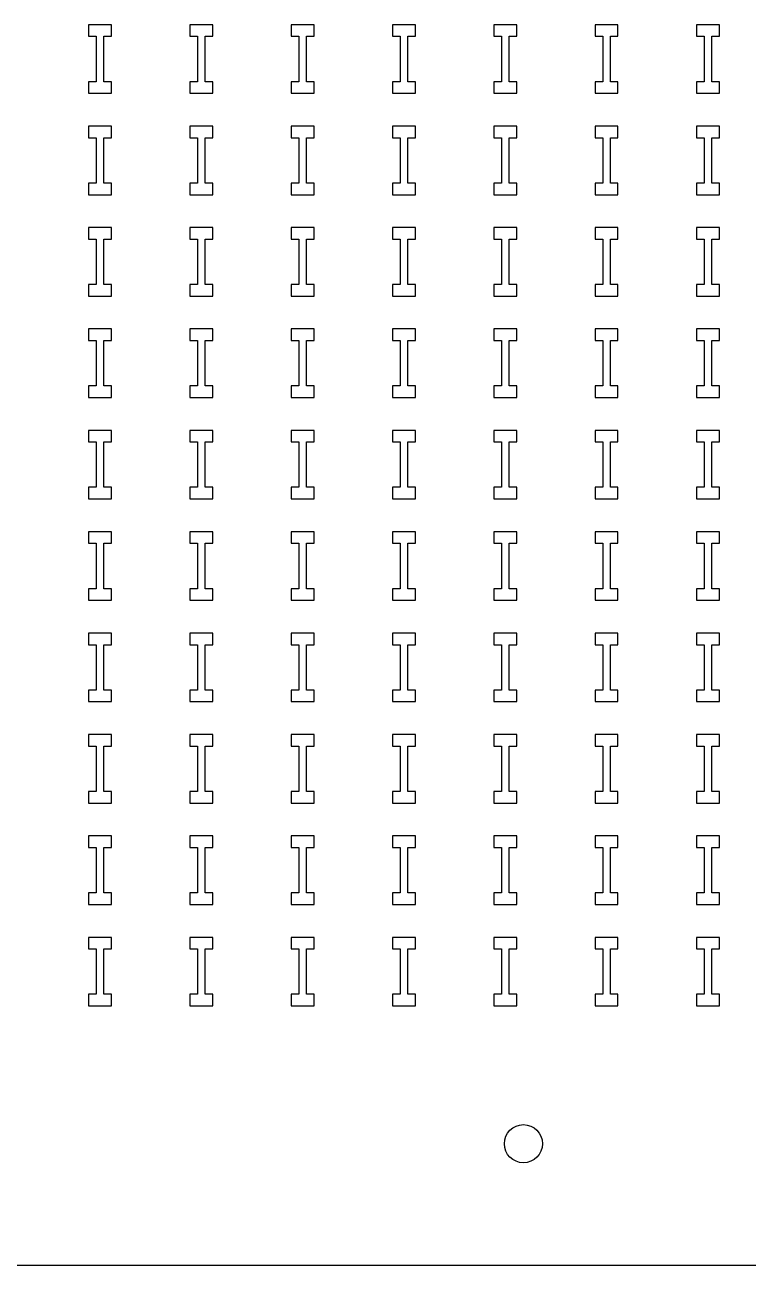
# Model space of a CAD drawing. Header units: inches. Extents: x 0 to 94.5, y 0 to 82.7.
# Drawn here: x 6.14 to 12.1, y 0 to 10.21 of the extents above; entities that cross this region are included whole.
import ezdxf

# ---------------------------------------------------------------- set-up
doc = ezdxf.new("R2010")
doc.units = ezdxf.units.IN
doc.layers.add('red', color=1, linetype='CONTINUOUS')

msp = doc.modelspace()

# ---------------------------------------------------------------- linework, layer by layer
for p, q in [((6.855, 10.212), (6.666, 10.212)), ((6.666, 10.212), (6.666, 10.117)), ((6.855, 10.117), (6.855, 10.212)), ((7.69, 10.212), (7.501, 10.212)), ((7.501, 10.212), (7.501, 10.117)), ((7.69, 10.117), (7.69, 10.212)), ((8.524, 10.212), (8.335, 10.212)), ((8.335, 10.212), (8.335, 10.117)), ((8.524, 10.117), (8.524, 10.212)), ((9.359, 10.212), (9.17, 10.212)), ((9.17, 10.212), (9.17, 10.117)), ((9.359, 10.117), (9.359, 10.212)), ((10.194, 10.212), (10.005, 10.212)), ((10.005, 10.212), (10.005, 10.117)), ((10.194, 10.117), (10.194, 10.212)), ((11.028, 10.212), (10.839, 10.212)), ((10.839, 10.212), (10.839, 10.117)), ((11.028, 10.117), (11.028, 10.212)), ((11.863, 10.212), (11.674, 10.212)), ((11.674, 10.212), (11.674, 10.117)), ((11.863, 10.117), (11.863, 10.212)), ((6.666, 10.117), (6.728, 10.117)), ((6.728, 10.117), (6.728, 9.743)), ((6.792, 10.117), (6.855, 10.117)), ((6.792, 9.743), (6.792, 10.117)), ((7.501, 10.117), (7.563, 10.117)), ((7.563, 10.117), (7.563, 9.743)), ((7.627, 10.117), (7.69, 10.117)), ((7.627, 9.743), (7.627, 10.117)), ((8.335, 10.117), (8.398, 10.117)), ((8.398, 10.117), (8.398, 9.743)), ((8.462, 10.117), (8.524, 10.117)), ((8.462, 9.743), (8.462, 10.117)), ((9.17, 10.117), (9.233, 10.117)), ((9.233, 10.117), (9.233, 9.743)), ((9.297, 10.117), (9.359, 10.117)), ((9.297, 9.743), (9.297, 10.117)), ((10.005, 10.117), (10.067, 10.117)), ((10.067, 10.117), (10.067, 9.743)), ((10.131, 10.117), (10.194, 10.117)), ((10.131, 9.743), (10.131, 10.117)), ((10.839, 10.117), (10.902, 10.117)), ((10.902, 10.117), (10.902, 9.743)), ((10.966, 10.117), (11.028, 10.117)), ((10.966, 9.743), (10.966, 10.117)), ((11.674, 10.117), (11.737, 10.117)), ((11.737, 10.117), (11.737, 9.743)), ((11.801, 10.117), (11.863, 10.117)), ((11.801, 9.743), (11.801, 10.117)), ((6.728, 9.743), (6.666, 9.743)), ((6.666, 9.743), (6.666, 9.648)), ((6.855, 9.743), (6.792, 9.743)), ((6.855, 9.648), (6.855, 9.743)), ((7.563, 9.743), (7.501, 9.743)), ((7.501, 9.743), (7.501, 9.648)), ((7.69, 9.743), (7.627, 9.743)), ((7.69, 9.648), (7.69, 9.743)), ((8.398, 9.743), (8.335, 9.743)), ((8.335, 9.743), (8.335, 9.648)), ((8.524, 9.743), (8.462, 9.743)), ((8.524, 9.648), (8.524, 9.743)), ((9.233, 9.743), (9.17, 9.743)), ((9.17, 9.743), (9.17, 9.648)), ((9.359, 9.743), (9.297, 9.743)), ((9.359, 9.648), (9.359, 9.743)), ((10.067, 9.743), (10.005, 9.743)), ((10.005, 9.743), (10.005, 9.648)), ((10.194, 9.743), (10.131, 9.743)), ((10.194, 9.648), (10.194, 9.743)), ((10.902, 9.743), (10.839, 9.743)), ((10.839, 9.743), (10.839, 9.648)), ((11.028, 9.743), (10.966, 9.743)), ((11.028, 9.648), (11.028, 9.743)), ((11.737, 9.743), (11.674, 9.743)), ((11.674, 9.743), (11.674, 9.648)), ((11.863, 9.743), (11.801, 9.743)), ((11.863, 9.648), (11.863, 9.743)), ((6.666, 9.648), (6.855, 9.648)), ((7.501, 9.648), (7.69, 9.648)), ((8.335, 9.648), (8.524, 9.648)), ((9.17, 9.648), (9.359, 9.648)), ((10.005, 9.648), (10.194, 9.648)), ((10.839, 9.648), (11.028, 9.648)), ((11.674, 9.648), (11.863, 9.648)), ((6.855, 9.377), (6.666, 9.377)), ((6.666, 9.377), (6.666, 9.282)), ((6.855, 9.282), (6.855, 9.377)), ((7.69, 9.377), (7.501, 9.377)), ((7.501, 9.377), (7.501, 9.282)), ((7.69, 9.282), (7.69, 9.377)), ((8.524, 9.377), (8.335, 9.377)), ((8.335, 9.377), (8.335, 9.282)), ((8.524, 9.282), (8.524, 9.377)), ((9.359, 9.377), (9.17, 9.377)), ((9.17, 9.377), (9.17, 9.282)), ((9.359, 9.282), (9.359, 9.377)), ((10.194, 9.377), (10.005, 9.377)), ((10.005, 9.377), (10.005, 9.282)), ((10.194, 9.282), (10.194, 9.377)), ((11.028, 9.377), (10.839, 9.377)), ((10.839, 9.377), (10.839, 9.282)), ((11.028, 9.282), (11.028, 9.377)), ((11.863, 9.377), (11.674, 9.377)), ((11.674, 9.377), (11.674, 9.282)), ((11.863, 9.282), (11.863, 9.377)), ((6.666, 9.282), (6.728, 9.282)), ((6.728, 9.282), (6.728, 8.908)), ((6.792, 9.282), (6.855, 9.282)), ((6.792, 8.908), (6.792, 9.282)), ((7.501, 9.282), (7.563, 9.282)), ((7.563, 9.282), (7.563, 8.908)), ((7.627, 9.282), (7.69, 9.282)), ((7.627, 8.908), (7.627, 9.282)), ((8.335, 9.282), (8.398, 9.282)), ((8.398, 9.282), (8.398, 8.908)), ((8.462, 9.282), (8.524, 9.282)), ((8.462, 8.908), (8.462, 9.282)), ((9.17, 9.282), (9.233, 9.282)), ((9.233, 9.282), (9.233, 8.908)), ((9.297, 9.282), (9.359, 9.282)), ((9.297, 8.908), (9.297, 9.282)), ((10.005, 9.282), (10.067, 9.282)), ((10.067, 9.282), (10.067, 8.908)), ((10.131, 9.282), (10.194, 9.282)), ((10.131, 8.908), (10.131, 9.282)), ((10.839, 9.282), (10.902, 9.282)), ((10.902, 9.282), (10.902, 8.908)), ((10.966, 9.282), (11.028, 9.282)), ((10.966, 8.908), (10.966, 9.282)), ((11.674, 9.282), (11.737, 9.282)), ((11.737, 9.282), (11.737, 8.908)), ((11.801, 9.282), (11.863, 9.282)), ((11.801, 8.908), (11.801, 9.282)), ((6.728, 8.908), (6.666, 8.908)), ((6.666, 8.908), (6.666, 8.813)), ((6.855, 8.908), (6.792, 8.908)), ((6.855, 8.813), (6.855, 8.908)), ((7.563, 8.908), (7.501, 8.908)), ((7.501, 8.908), (7.501, 8.813)), ((7.69, 8.908), (7.627, 8.908)), ((7.69, 8.813), (7.69, 8.908)), ((8.398, 8.908), (8.335, 8.908)), ((8.335, 8.908), (8.335, 8.813)), ((8.524, 8.908), (8.462, 8.908)), ((8.524, 8.813), (8.524, 8.908)), ((9.233, 8.908), (9.17, 8.908)), ((9.17, 8.908), (9.17, 8.813)), ((9.359, 8.908), (9.297, 8.908)), ((9.359, 8.813), (9.359, 8.908)), ((10.067, 8.908), (10.005, 8.908)), ((10.005, 8.908), (10.005, 8.813)), ((10.194, 8.908), (10.131, 8.908)), ((10.194, 8.813), (10.194, 8.908)), ((10.902, 8.908), (10.839, 8.908)), ((10.839, 8.908), (10.839, 8.813)), ((11.028, 8.908), (10.966, 8.908)), ((11.028, 8.813), (11.028, 8.908)), ((11.737, 8.908), (11.674, 8.908)), ((11.674, 8.908), (11.674, 8.813)), ((11.863, 8.908), (11.801, 8.908)), ((11.863, 8.813), (11.863, 8.908)), ((6.666, 8.813), (6.855, 8.813)), ((7.501, 8.813), (7.69, 8.813)), ((8.335, 8.813), (8.524, 8.813)), ((9.17, 8.813), (9.359, 8.813)), ((10.005, 8.813), (10.194, 8.813)), ((10.839, 8.813), (11.028, 8.813)), ((11.674, 8.813), (11.863, 8.813)), ((6.855, 8.542), (6.666, 8.542)), ((6.666, 8.542), (6.666, 8.447)), ((6.855, 8.447), (6.855, 8.542)), ((7.69, 8.542), (7.501, 8.542)), ((7.501, 8.542), (7.501, 8.447)), ((7.69, 8.447), (7.69, 8.542)), ((8.524, 8.542), (8.335, 8.542)), ((8.335, 8.542), (8.335, 8.447)), ((8.524, 8.447), (8.524, 8.542)), ((9.359, 8.542), (9.17, 8.542)), ((9.17, 8.542), (9.17, 8.447)), ((9.359, 8.447), (9.359, 8.542)), ((10.194, 8.542), (10.005, 8.542)), ((10.005, 8.542), (10.005, 8.447)), ((10.194, 8.447), (10.194, 8.542)), ((11.028, 8.542), (10.839, 8.542)), ((10.839, 8.542), (10.839, 8.447)), ((11.028, 8.447), (11.028, 8.542)), ((11.863, 8.542), (11.674, 8.542)), ((11.674, 8.542), (11.674, 8.447)), ((11.863, 8.447), (11.863, 8.542)), ((6.666, 8.447), (6.728, 8.447)), ((6.728, 8.447), (6.728, 8.074)), ((6.792, 8.447), (6.855, 8.447)), ((6.792, 8.074), (6.792, 8.447)), ((7.501, 8.447), (7.563, 8.447)), ((7.563, 8.447), (7.563, 8.074)), ((7.627, 8.447), (7.69, 8.447)), ((7.627, 8.074), (7.627, 8.447)), ((8.335, 8.447), (8.398, 8.447)), ((8.398, 8.447), (8.398, 8.074)), ((8.462, 8.447), (8.524, 8.447)), ((8.462, 8.074), (8.462, 8.447)), ((9.17, 8.447), (9.233, 8.447)), ((9.233, 8.447), (9.233, 8.074)), ((9.297, 8.447), (9.359, 8.447)), ((9.297, 8.074), (9.297, 8.447)), ((10.005, 8.447), (10.067, 8.447)), ((10.067, 8.447), (10.067, 8.074)), ((10.131, 8.447), (10.194, 8.447)), ((10.131, 8.074), (10.131, 8.447)), ((10.839, 8.447), (10.902, 8.447)), ((10.902, 8.447), (10.902, 8.074)), ((10.966, 8.447), (11.028, 8.447)), ((10.966, 8.074), (10.966, 8.447)), ((11.674, 8.447), (11.737, 8.447)), ((11.737, 8.447), (11.737, 8.074)), ((11.801, 8.447), (11.863, 8.447)), ((11.801, 8.074), (11.801, 8.447)), ((6.728, 8.074), (6.666, 8.074)), ((6.666, 8.074), (6.666, 7.978)), ((6.855, 8.074), (6.792, 8.074)), ((6.855, 7.978), (6.855, 8.074)), ((7.563, 8.074), (7.501, 8.074)), ((7.501, 8.074), (7.501, 7.978)), ((7.69, 8.074), (7.627, 8.074)), ((7.69, 7.978), (7.69, 8.074)), ((8.398, 8.074), (8.335, 8.074)), ((8.335, 8.074), (8.335, 7.978)), ((8.524, 8.074), (8.462, 8.074)), ((8.524, 7.978), (8.524, 8.074)), ((9.233, 8.074), (9.17, 8.074)), ((9.17, 8.074), (9.17, 7.978)), ((9.359, 8.074), (9.297, 8.074)), ((9.359, 7.978), (9.359, 8.074)), ((10.067, 8.074), (10.005, 8.074)), ((10.005, 8.074), (10.005, 7.978)), ((10.194, 8.074), (10.131, 8.074)), ((10.194, 7.978), (10.194, 8.074)), ((10.902, 8.074), (10.839, 8.074)), ((10.839, 8.074), (10.839, 7.978)), ((11.028, 8.074), (10.966, 8.074)), ((11.028, 7.978), (11.028, 8.074)), ((11.737, 8.074), (11.674, 8.074)), ((11.674, 8.074), (11.674, 7.978)), ((11.863, 8.074), (11.801, 8.074)), ((11.863, 7.978), (11.863, 8.074)), ((6.666, 7.978), (6.855, 7.978)), ((7.501, 7.978), (7.69, 7.978)), ((8.335, 7.978), (8.524, 7.978)), ((9.17, 7.978), (9.359, 7.978)), ((10.005, 7.978), (10.194, 7.978)), ((10.839, 7.978), (11.028, 7.978)), ((11.674, 7.978), (11.863, 7.978)), ((6.855, 7.708), (6.666, 7.708)), ((6.666, 7.708), (6.666, 7.612)), ((6.855, 7.612), (6.855, 7.708)), ((7.69, 7.708), (7.501, 7.708)), ((7.501, 7.708), (7.501, 7.612)), ((7.69, 7.612), (7.69, 7.708)), ((8.524, 7.708), (8.335, 7.708)), ((8.335, 7.708), (8.335, 7.612)), ((8.524, 7.612), (8.524, 7.708)), ((9.359, 7.708), (9.17, 7.708)), ((9.17, 7.708), (9.17, 7.612)), ((9.359, 7.612), (9.359, 7.708)), ((10.194, 7.708), (10.005, 7.708)), ((10.005, 7.708), (10.005, 7.612)), ((10.194, 7.612), (10.194, 7.708)), ((11.028, 7.708), (10.839, 7.708)), ((10.839, 7.708), (10.839, 7.612)), ((11.028, 7.612), (11.028, 7.708)), ((11.863, 7.708), (11.674, 7.708)), ((11.674, 7.708), (11.674, 7.612)), ((11.863, 7.612), (11.863, 7.708)), ((6.666, 7.612), (6.728, 7.612)), ((6.728, 7.612), (6.728, 7.239)), ((6.792, 7.612), (6.855, 7.612)), ((6.792, 7.239), (6.792, 7.612)), ((7.501, 7.612), (7.563, 7.612)), ((7.563, 7.612), (7.563, 7.239)), ((7.627, 7.612), (7.69, 7.612)), ((7.627, 7.239), (7.627, 7.612)), ((8.335, 7.612), (8.398, 7.612)), ((8.398, 7.612), (8.398, 7.239)), ((8.462, 7.612), (8.524, 7.612)), ((8.462, 7.239), (8.462, 7.612)), ((9.17, 7.612), (9.233, 7.612)), ((9.233, 7.612), (9.233, 7.239)), ((9.297, 7.612), (9.359, 7.612)), ((9.297, 7.239), (9.297, 7.612)), ((10.005, 7.612), (10.067, 7.612)), ((10.067, 7.612), (10.067, 7.239)), ((10.131, 7.612), (10.194, 7.612)), ((10.131, 7.239), (10.131, 7.612)), ((10.839, 7.612), (10.902, 7.612)), ((10.902, 7.612), (10.902, 7.239)), ((10.966, 7.612), (11.028, 7.612)), ((10.966, 7.239), (10.966, 7.612)), ((11.674, 7.612), (11.737, 7.612)), ((11.737, 7.612), (11.737, 7.239)), ((11.801, 7.612), (11.863, 7.612)), ((11.801, 7.239), (11.801, 7.612)), ((6.728, 7.239), (6.666, 7.239)), ((6.666, 7.239), (6.666, 7.144)), ((6.855, 7.239), (6.792, 7.239)), ((6.855, 7.144), (6.855, 7.239)), ((7.563, 7.239), (7.501, 7.239)), ((7.501, 7.239), (7.501, 7.144)), ((7.69, 7.239), (7.627, 7.239)), ((7.69, 7.144), (7.69, 7.239)), ((8.398, 7.239), (8.335, 7.239)), ((8.335, 7.239), (8.335, 7.144)), ((8.524, 7.239), (8.462, 7.239)), ((8.524, 7.144), (8.524, 7.239)), ((9.233, 7.239), (9.17, 7.239)), ((9.17, 7.239), (9.17, 7.144)), ((9.359, 7.239), (9.297, 7.239)), ((9.359, 7.144), (9.359, 7.239)), ((10.067, 7.239), (10.005, 7.239)), ((10.005, 7.239), (10.005, 7.144)), ((10.194, 7.239), (10.131, 7.239)), ((10.194, 7.144), (10.194, 7.239)), ((10.902, 7.239), (10.839, 7.239)), ((10.839, 7.239), (10.839, 7.144)), ((11.028, 7.239), (10.966, 7.239)), ((11.028, 7.144), (11.028, 7.239)), ((11.737, 7.239), (11.674, 7.239)), ((11.674, 7.239), (11.674, 7.144)), ((11.863, 7.239), (11.801, 7.239)), ((11.863, 7.144), (11.863, 7.239)), ((6.666, 7.144), (6.855, 7.144)), ((7.501, 7.144), (7.69, 7.144)), ((8.335, 7.144), (8.524, 7.144)), ((9.17, 7.144), (9.359, 7.144)), ((10.005, 7.144), (10.194, 7.144)), ((10.839, 7.144), (11.028, 7.144)), ((11.674, 7.144), (11.863, 7.144)), ((6.855, 6.873), (6.666, 6.873)), ((6.666, 6.873), (6.666, 6.778)), ((6.855, 6.778), (6.855, 6.873)), ((7.69, 6.873), (7.501, 6.873)), ((7.501, 6.873), (7.501, 6.778)), ((7.69, 6.778), (7.69, 6.873)), ((8.524, 6.873), (8.335, 6.873)), ((8.335, 6.873), (8.335, 6.778)), ((8.524, 6.778), (8.524, 6.873)), ((9.359, 6.873), (9.17, 6.873)), ((9.17, 6.873), (9.17, 6.778)), ((9.359, 6.778), (9.359, 6.873)), ((10.194, 6.873), (10.005, 6.873)), ((10.005, 6.873), (10.005, 6.778)), ((10.194, 6.778), (10.194, 6.873)), ((11.028, 6.873), (10.839, 6.873)), ((10.839, 6.873), (10.839, 6.778)), ((11.028, 6.778), (11.028, 6.873)), ((11.863, 6.873), (11.674, 6.873)), ((11.674, 6.873), (11.674, 6.778)), ((11.863, 6.778), (11.863, 6.873)), ((6.666, 6.778), (6.728, 6.778)), ((6.728, 6.778), (6.728, 6.404)), ((6.792, 6.778), (6.855, 6.778)), ((6.792, 6.404), (6.792, 6.778)), ((7.501, 6.778), (7.563, 6.778)), ((7.563, 6.778), (7.563, 6.404)), ((7.627, 6.778), (7.69, 6.778)), ((7.627, 6.404), (7.627, 6.778)), ((8.335, 6.778), (8.398, 6.778)), ((8.398, 6.778), (8.398, 6.404)), ((8.462, 6.778), (8.524, 6.778)), ((8.462, 6.404), (8.462, 6.778)), ((9.17, 6.778), (9.233, 6.778)), ((9.233, 6.778), (9.233, 6.404)), ((9.297, 6.778), (9.359, 6.778)), ((9.297, 6.404), (9.297, 6.778)), ((10.005, 6.778), (10.067, 6.778)), ((10.067, 6.778), (10.067, 6.404)), ((10.131, 6.778), (10.194, 6.778)), ((10.131, 6.404), (10.131, 6.778)), ((10.839, 6.778), (10.902, 6.778)), ((10.902, 6.778), (10.902, 6.404)), ((10.966, 6.778), (11.028, 6.778)), ((10.966, 6.404), (10.966, 6.778)), ((11.674, 6.778), (11.737, 6.778)), ((11.737, 6.778), (11.737, 6.404)), ((11.801, 6.778), (11.863, 6.778)), ((11.801, 6.404), (11.801, 6.778)), ((6.728, 6.404), (6.666, 6.404)), ((6.666, 6.404), (6.666, 6.309)), ((6.855, 6.404), (6.792, 6.404)), ((6.855, 6.309), (6.855, 6.404)), ((7.563, 6.404), (7.501, 6.404)), ((7.501, 6.404), (7.501, 6.309)), ((7.69, 6.404), (7.627, 6.404)), ((7.69, 6.309), (7.69, 6.404)), ((8.398, 6.404), (8.335, 6.404)), ((8.335, 6.404), (8.335, 6.309)), ((8.524, 6.404), (8.462, 6.404)), ((8.524, 6.309), (8.524, 6.404)), ((9.233, 6.404), (9.17, 6.404)), ((9.17, 6.404), (9.17, 6.309)), ((9.359, 6.404), (9.297, 6.404)), ((9.359, 6.309), (9.359, 6.404)), ((10.067, 6.404), (10.005, 6.404)), ((10.005, 6.404), (10.005, 6.309)), ((10.194, 6.404), (10.131, 6.404)), ((10.194, 6.309), (10.194, 6.404)), ((10.902, 6.404), (10.839, 6.404)), ((10.839, 6.404), (10.839, 6.309)), ((11.028, 6.404), (10.966, 6.404)), ((11.028, 6.309), (11.028, 6.404)), ((11.737, 6.404), (11.674, 6.404)), ((11.674, 6.404), (11.674, 6.309)), ((11.863, 6.404), (11.801, 6.404)), ((11.863, 6.309), (11.863, 6.404)), ((6.666, 6.309), (6.855, 6.309)), ((7.501, 6.309), (7.69, 6.309)), ((8.335, 6.309), (8.524, 6.309)), ((9.17, 6.309), (9.359, 6.309)), ((10.005, 6.309), (10.194, 6.309)), ((10.839, 6.309), (11.028, 6.309)), ((11.674, 6.309), (11.863, 6.309)), ((6.855, 6.038), (6.666, 6.038)), ((6.666, 6.038), (6.666, 5.943)), ((6.855, 5.943), (6.855, 6.038)), ((7.69, 6.038), (7.501, 6.038)), ((7.501, 6.038), (7.501, 5.943)), ((7.69, 5.943), (7.69, 6.038)), ((8.524, 6.038), (8.335, 6.038)), ((8.335, 6.038), (8.335, 5.943)), ((8.524, 5.943), (8.524, 6.038)), ((9.359, 6.038), (9.17, 6.038)), ((9.17, 6.038), (9.17, 5.943)), ((9.359, 5.943), (9.359, 6.038)), ((10.194, 6.038), (10.005, 6.038)), ((10.005, 6.038), (10.005, 5.943)), ((10.194, 5.943), (10.194, 6.038)), ((11.028, 6.038), (10.839, 6.038)), ((10.839, 6.038), (10.839, 5.943)), ((11.028, 5.943), (11.028, 6.038)), ((11.863, 6.038), (11.674, 6.038)), ((11.674, 6.038), (11.674, 5.943)), ((11.863, 5.943), (11.863, 6.038)), ((6.666, 5.943), (6.728, 5.943)), ((6.728, 5.943), (6.728, 5.569)), ((6.792, 5.943), (6.855, 5.943)), ((6.792, 5.569), (6.792, 5.943)), ((7.501, 5.943), (7.563, 5.943)), ((7.563, 5.943), (7.563, 5.569)), ((7.627, 5.943), (7.69, 5.943)), ((7.627, 5.569), (7.627, 5.943)), ((8.335, 5.943), (8.398, 5.943)), ((8.398, 5.943), (8.398, 5.569)), ((8.462, 5.943), (8.524, 5.943)), ((8.462, 5.569), (8.462, 5.943)), ((9.17, 5.943), (9.233, 5.943)), ((9.233, 5.943), (9.233, 5.569)), ((9.297, 5.943), (9.359, 5.943)), ((9.297, 5.569), (9.297, 5.943)), ((10.005, 5.943), (10.067, 5.943)), ((10.067, 5.943), (10.067, 5.569)), ((10.131, 5.943), (10.194, 5.943)), ((10.131, 5.569), (10.131, 5.943)), ((10.839, 5.943), (10.902, 5.943)), ((10.902, 5.943), (10.902, 5.569)), ((10.966, 5.943), (11.028, 5.943)), ((10.966, 5.569), (10.966, 5.943)), ((11.674, 5.943), (11.737, 5.943)), ((11.737, 5.943), (11.737, 5.569)), ((11.801, 5.943), (11.863, 5.943)), ((11.801, 5.569), (11.801, 5.943)), ((6.728, 5.569), (6.666, 5.569)), ((6.666, 5.569), (6.666, 5.474)), ((6.855, 5.569), (6.792, 5.569)), ((6.855, 5.474), (6.855, 5.569)), ((7.563, 5.569), (7.501, 5.569)), ((7.501, 5.569), (7.501, 5.474)), ((7.69, 5.569), (7.627, 5.569)), ((7.69, 5.474), (7.69, 5.569)), ((8.398, 5.569), (8.335, 5.569)), ((8.335, 5.569), (8.335, 5.474)), ((8.524, 5.569), (8.462, 5.569)), ((8.524, 5.474), (8.524, 5.569)), ((9.233, 5.569), (9.17, 5.569)), ((9.17, 5.569), (9.17, 5.474)), ((9.359, 5.569), (9.297, 5.569)), ((9.359, 5.474), (9.359, 5.569)), ((10.067, 5.569), (10.005, 5.569)), ((10.005, 5.569), (10.005, 5.474)), ((10.194, 5.569), (10.131, 5.569)), ((10.194, 5.474), (10.194, 5.569)), ((10.902, 5.569), (10.839, 5.569)), ((10.839, 5.569), (10.839, 5.474)), ((11.028, 5.569), (10.966, 5.569)), ((11.028, 5.474), (11.028, 5.569)), ((11.737, 5.569), (11.674, 5.569)), ((11.674, 5.569), (11.674, 5.474)), ((11.863, 5.569), (11.801, 5.569)), ((11.863, 5.474), (11.863, 5.569)), ((6.666, 5.474), (6.855, 5.474)), ((7.501, 5.474), (7.69, 5.474)), ((8.335, 5.474), (8.524, 5.474)), ((9.17, 5.474), (9.359, 5.474)), ((10.005, 5.474), (10.194, 5.474)), ((10.839, 5.474), (11.028, 5.474)), ((11.674, 5.474), (11.863, 5.474)), ((6.855, 5.204), (6.666, 5.204)), ((6.666, 5.204), (6.666, 5.108)), ((6.666, 5.108), (6.728, 5.108)), ((6.728, 5.108), (6.728, 4.735)), ((6.792, 5.108), (6.855, 5.108)), ((6.792, 4.735), (6.792, 5.108)), ((6.855, 5.108), (6.855, 5.204)), ((7.69, 5.204), (7.501, 5.204)), ((7.501, 5.204), (7.501, 5.108)), ((7.501, 5.108), (7.563, 5.108)), ((7.563, 5.108), (7.563, 4.735)), ((7.627, 5.108), (7.69, 5.108)), ((7.627, 4.735), (7.627, 5.108)), ((7.69, 5.108), (7.69, 5.204)), ((8.524, 5.204), (8.335, 5.204)), ((8.335, 5.204), (8.335, 5.108)), ((8.335, 5.108), (8.398, 5.108)), ((8.398, 5.108), (8.398, 4.735)), ((8.462, 5.108), (8.524, 5.108)), ((8.462, 4.735), (8.462, 5.108)), ((8.524, 5.108), (8.524, 5.204)), ((9.359, 5.204), (9.17, 5.204)), ((9.17, 5.204), (9.17, 5.108)), ((9.17, 5.108), (9.233, 5.108)), ((9.233, 5.108), (9.233, 4.735)), ((9.297, 5.108), (9.359, 5.108)), ((9.297, 4.735), (9.297, 5.108)), ((9.359, 5.108), (9.359, 5.204)), ((10.194, 5.204), (10.005, 5.204)), ((10.005, 5.204), (10.005, 5.108)), ((10.005, 5.108), (10.067, 5.108)), ((10.067, 5.108), (10.067, 4.735)), ((10.131, 5.108), (10.194, 5.108)), ((10.131, 4.735), (10.131, 5.108)), ((10.194, 5.108), (10.194, 5.204)), ((11.028, 5.204), (10.839, 5.204)), ((10.839, 5.204), (10.839, 5.108)), ((10.839, 5.108), (10.902, 5.108)), ((10.902, 5.108), (10.902, 4.735)), ((10.966, 5.108), (11.028, 5.108)), ((10.966, 4.735), (10.966, 5.108)), ((11.028, 5.108), (11.028, 5.204)), ((11.863, 5.204), (11.674, 5.204)), ((11.674, 5.204), (11.674, 5.108)), ((11.674, 5.108), (11.737, 5.108)), ((11.737, 5.108), (11.737, 4.735)), ((11.801, 5.108), (11.863, 5.108)), ((11.801, 4.735), (11.801, 5.108)), ((11.863, 5.108), (11.863, 5.204)), ((6.728, 4.735), (6.666, 4.735)), ((6.666, 4.735), (6.666, 4.64)), ((6.855, 4.735), (6.792, 4.735)), ((6.855, 4.64), (6.855, 4.735)), ((7.563, 4.735), (7.501, 4.735)), ((7.501, 4.735), (7.501, 4.64)), ((7.69, 4.735), (7.627, 4.735)), ((7.69, 4.64), (7.69, 4.735)), ((8.398, 4.735), (8.335, 4.735)), ((8.335, 4.735), (8.335, 4.64)), ((8.524, 4.735), (8.462, 4.735)), ((8.524, 4.64), (8.524, 4.735)), ((9.233, 4.735), (9.17, 4.735)), ((9.17, 4.735), (9.17, 4.64)), ((9.359, 4.735), (9.297, 4.735)), ((9.359, 4.64), (9.359, 4.735)), ((10.067, 4.735), (10.005, 4.735)), ((10.005, 4.735), (10.005, 4.64)), ((10.194, 4.735), (10.131, 4.735)), ((10.194, 4.64), (10.194, 4.735)), ((10.902, 4.735), (10.839, 4.735)), ((10.839, 4.735), (10.839, 4.64)), ((11.028, 4.735), (10.966, 4.735)), ((11.028, 4.64), (11.028, 4.735)), ((11.737, 4.735), (11.674, 4.735)), ((11.674, 4.735), (11.674, 4.64)), ((11.863, 4.735), (11.801, 4.735)), ((11.863, 4.64), (11.863, 4.735)), ((6.666, 4.64), (6.855, 4.64)), ((7.501, 4.64), (7.69, 4.64)), ((8.335, 4.64), (8.524, 4.64)), ((9.17, 4.64), (9.359, 4.64)), ((10.005, 4.64), (10.194, 4.64)), ((10.839, 4.64), (11.028, 4.64)), ((11.674, 4.64), (11.863, 4.64)), ((6.855, 4.369), (6.666, 4.369)), ((6.666, 4.369), (6.666, 4.274)), ((6.855, 4.274), (6.855, 4.369)), ((7.69, 4.369), (7.501, 4.369)), ((7.501, 4.369), (7.501, 4.274)), ((7.69, 4.274), (7.69, 4.369)), ((8.524, 4.369), (8.335, 4.369)), ((8.335, 4.369), (8.335, 4.274)), ((8.524, 4.274), (8.524, 4.369)), ((9.359, 4.369), (9.17, 4.369)), ((9.17, 4.369), (9.17, 4.274)), ((9.359, 4.274), (9.359, 4.369)), ((10.194, 4.369), (10.005, 4.369)), ((10.005, 4.369), (10.005, 4.274)), ((10.194, 4.274), (10.194, 4.369)), ((11.028, 4.369), (10.839, 4.369)), ((10.839, 4.369), (10.839, 4.274)), ((11.028, 4.274), (11.028, 4.369)), ((11.863, 4.369), (11.674, 4.369)), ((11.674, 4.369), (11.674, 4.274)), ((11.863, 4.274), (11.863, 4.369)), ((6.666, 4.274), (6.728, 4.274)), ((6.728, 4.274), (6.728, 3.9)), ((6.792, 4.274), (6.855, 4.274)), ((6.792, 3.9), (6.792, 4.274)), ((7.501, 4.274), (7.563, 4.274)), ((7.563, 4.274), (7.563, 3.9)), ((7.627, 4.274), (7.69, 4.274)), ((7.627, 3.9), (7.627, 4.274)), ((8.335, 4.274), (8.398, 4.274)), ((8.398, 4.274), (8.398, 3.9)), ((8.462, 4.274), (8.524, 4.274)), ((8.462, 3.9), (8.462, 4.274)), ((9.17, 4.274), (9.233, 4.274)), ((9.233, 4.274), (9.233, 3.9)), ((9.297, 4.274), (9.359, 4.274)), ((9.297, 3.9), (9.297, 4.274)), ((10.005, 4.274), (10.067, 4.274)), ((10.067, 4.274), (10.067, 3.9)), ((10.131, 4.274), (10.194, 4.274)), ((10.131, 3.9), (10.131, 4.274)), ((10.839, 4.274), (10.902, 4.274)), ((10.902, 4.274), (10.902, 3.9)), ((10.966, 4.274), (11.028, 4.274)), ((10.966, 3.9), (10.966, 4.274)), ((11.674, 4.274), (11.737, 4.274)), ((11.737, 4.274), (11.737, 3.9)), ((11.801, 4.274), (11.863, 4.274)), ((11.801, 3.9), (11.801, 4.274)), ((6.728, 3.9), (6.666, 3.9)), ((6.666, 3.9), (6.666, 3.805)), ((6.855, 3.9), (6.792, 3.9)), ((6.855, 3.805), (6.855, 3.9)), ((7.563, 3.9), (7.501, 3.9)), ((7.501, 3.9), (7.501, 3.805)), ((7.69, 3.9), (7.627, 3.9)), ((7.69, 3.805), (7.69, 3.9)), ((8.398, 3.9), (8.335, 3.9)), ((8.335, 3.9), (8.335, 3.805)), ((8.524, 3.9), (8.462, 3.9)), ((8.524, 3.805), (8.524, 3.9)), ((9.233, 3.9), (9.17, 3.9)), ((9.17, 3.9), (9.17, 3.805)), ((9.359, 3.9), (9.297, 3.9)), ((9.359, 3.805), (9.359, 3.9)), ((10.067, 3.9), (10.005, 3.9)), ((10.005, 3.9), (10.005, 3.805)), ((10.194, 3.9), (10.131, 3.9)), ((10.194, 3.805), (10.194, 3.9)), ((10.902, 3.9), (10.839, 3.9)), ((10.839, 3.9), (10.839, 3.805)), ((11.028, 3.9), (10.966, 3.9)), ((11.028, 3.805), (11.028, 3.9)), ((11.737, 3.9), (11.674, 3.9)), ((11.674, 3.9), (11.674, 3.805)), ((11.863, 3.9), (11.801, 3.9)), ((11.863, 3.805), (11.863, 3.9)), ((6.666, 3.805), (6.855, 3.805)), ((7.501, 3.805), (7.69, 3.805)), ((8.335, 3.805), (8.524, 3.805)), ((9.17, 3.805), (9.359, 3.805)), ((10.005, 3.805), (10.194, 3.805)), ((10.839, 3.805), (11.028, 3.805)), ((11.674, 3.805), (11.863, 3.805)), ((6.855, 3.534), (6.666, 3.534)), ((6.666, 3.534), (6.666, 3.439)), ((6.855, 3.439), (6.855, 3.534)), ((7.69, 3.534), (7.501, 3.534)), ((7.501, 3.534), (7.501, 3.439)), ((7.69, 3.439), (7.69, 3.534)), ((8.524, 3.534), (8.335, 3.534)), ((8.335, 3.534), (8.335, 3.439)), ((8.524, 3.439), (8.524, 3.534)), ((9.359, 3.534), (9.17, 3.534)), ((9.17, 3.534), (9.17, 3.439)), ((9.359, 3.439), (9.359, 3.534)), ((10.194, 3.534), (10.005, 3.534)), ((10.005, 3.534), (10.005, 3.439)), ((10.194, 3.439), (10.194, 3.534)), ((11.028, 3.534), (10.839, 3.534)), ((10.839, 3.534), (10.839, 3.439)), ((11.028, 3.439), (11.028, 3.534)), ((11.863, 3.534), (11.674, 3.534)), ((11.674, 3.534), (11.674, 3.439)), ((11.863, 3.439), (11.863, 3.534)), ((6.666, 3.439), (6.728, 3.439)), ((6.728, 3.439), (6.728, 3.065)), ((6.792, 3.439), (6.855, 3.439)), ((6.792, 3.065), (6.792, 3.439)), ((7.501, 3.439), (7.563, 3.439)), ((7.563, 3.439), (7.563, 3.065)), ((7.627, 3.439), (7.69, 3.439)), ((7.627, 3.065), (7.627, 3.439)), ((8.335, 3.439), (8.398, 3.439)), ((8.398, 3.439), (8.398, 3.065)), ((8.462, 3.439), (8.524, 3.439)), ((8.462, 3.065), (8.462, 3.439)), ((9.17, 3.439), (9.233, 3.439)), ((9.233, 3.439), (9.233, 3.065)), ((9.297, 3.439), (9.359, 3.439)), ((9.297, 3.065), (9.297, 3.439)), ((10.005, 3.439), (10.067, 3.439)), ((10.067, 3.439), (10.067, 3.065)), ((10.131, 3.439), (10.194, 3.439)), ((10.131, 3.065), (10.131, 3.439)), ((10.839, 3.439), (10.902, 3.439)), ((10.902, 3.439), (10.902, 3.065)), ((10.966, 3.439), (11.028, 3.439)), ((10.966, 3.065), (10.966, 3.439)), ((11.674, 3.439), (11.737, 3.439)), ((11.737, 3.439), (11.737, 3.065)), ((11.801, 3.439), (11.863, 3.439)), ((11.801, 3.065), (11.801, 3.439)), ((6.728, 3.065), (6.666, 3.065)), ((6.666, 3.065), (6.666, 2.97)), ((6.855, 3.065), (6.792, 3.065)), ((6.855, 2.97), (6.855, 3.065)), ((7.563, 3.065), (7.501, 3.065)), ((7.501, 3.065), (7.501, 2.97)), ((7.69, 3.065), (7.627, 3.065)), ((7.69, 2.97), (7.69, 3.065)), ((8.398, 3.065), (8.335, 3.065)), ((8.335, 3.065), (8.335, 2.97)), ((8.524, 3.065), (8.462, 3.065)), ((8.524, 2.97), (8.524, 3.065)), ((9.233, 3.065), (9.17, 3.065)), ((9.17, 3.065), (9.17, 2.97)), ((9.359, 3.065), (9.297, 3.065)), ((9.359, 2.97), (9.359, 3.065)), ((10.067, 3.065), (10.005, 3.065)), ((10.005, 3.065), (10.005, 2.97)), ((10.194, 3.065), (10.131, 3.065)), ((10.194, 2.97), (10.194, 3.065)), ((10.902, 3.065), (10.839, 3.065)), ((10.839, 3.065), (10.839, 2.97)), ((11.028, 3.065), (10.966, 3.065)), ((11.028, 2.97), (11.028, 3.065)), ((11.737, 3.065), (11.674, 3.065)), ((11.674, 3.065), (11.674, 2.97)), ((11.863, 3.065), (11.801, 3.065)), ((11.863, 2.97), (11.863, 3.065)), ((6.666, 2.97), (6.855, 2.97)), ((7.501, 2.97), (7.69, 2.97)), ((8.335, 2.97), (8.524, 2.97)), ((9.17, 2.97), (9.359, 2.97)), ((10.005, 2.97), (10.194, 2.97)), ((10.839, 2.97), (11.028, 2.97)), ((11.674, 2.97), (11.863, 2.97)), ((6.855, 2.699), (6.666, 2.699)), ((6.666, 2.699), (6.666, 2.604)), ((6.855, 2.604), (6.855, 2.699)), ((7.69, 2.699), (7.501, 2.699)), ((7.501, 2.699), (7.501, 2.604)), ((7.69, 2.604), (7.69, 2.699)), ((8.524, 2.699), (8.335, 2.699)), ((8.335, 2.699), (8.335, 2.604)), ((8.524, 2.604), (8.524, 2.699)), ((9.359, 2.699), (9.17, 2.699)), ((9.17, 2.699), (9.17, 2.604)), ((9.359, 2.604), (9.359, 2.699)), ((10.194, 2.699), (10.005, 2.699)), ((10.005, 2.699), (10.005, 2.604)), ((10.194, 2.604), (10.194, 2.699)), ((11.028, 2.699), (10.839, 2.699)), ((10.839, 2.699), (10.839, 2.604)), ((11.028, 2.604), (11.028, 2.699)), ((11.863, 2.699), (11.674, 2.699)), ((11.674, 2.699), (11.674, 2.604)), ((11.863, 2.604), (11.863, 2.699)), ((6.666, 2.604), (6.728, 2.604)), ((6.728, 2.604), (6.728, 2.231)), ((6.792, 2.604), (6.855, 2.604)), ((6.792, 2.231), (6.792, 2.604)), ((7.501, 2.604), (7.563, 2.604)), ((7.563, 2.604), (7.563, 2.231)), ((7.627, 2.604), (7.69, 2.604)), ((7.627, 2.231), (7.627, 2.604)), ((8.335, 2.604), (8.398, 2.604)), ((8.398, 2.604), (8.398, 2.231)), ((8.462, 2.604), (8.524, 2.604)), ((8.462, 2.231), (8.462, 2.604)), ((9.17, 2.604), (9.233, 2.604)), ((9.233, 2.604), (9.233, 2.231)), ((9.297, 2.604), (9.359, 2.604)), ((9.297, 2.231), (9.297, 2.604)), ((10.005, 2.604), (10.067, 2.604)), ((10.067, 2.604), (10.067, 2.231)), ((10.131, 2.604), (10.194, 2.604)), ((10.131, 2.231), (10.131, 2.604)), ((10.839, 2.604), (10.902, 2.604)), ((10.902, 2.604), (10.902, 2.231)), ((10.966, 2.604), (11.028, 2.604)), ((10.966, 2.231), (10.966, 2.604)), ((11.674, 2.604), (11.737, 2.604)), ((11.737, 2.604), (11.737, 2.231)), ((11.801, 2.604), (11.863, 2.604)), ((11.801, 2.231), (11.801, 2.604)), ((6.728, 2.231), (6.666, 2.231)), ((6.666, 2.231), (6.666, 2.135)), ((6.855, 2.231), (6.792, 2.231)), ((6.855, 2.135), (6.855, 2.231)), ((7.563, 2.231), (7.501, 2.231)), ((7.501, 2.231), (7.501, 2.135)), ((7.69, 2.231), (7.627, 2.231)), ((7.69, 2.135), (7.69, 2.231)), ((8.398, 2.231), (8.335, 2.231)), ((8.335, 2.231), (8.335, 2.135)), ((8.524, 2.231), (8.462, 2.231)), ((8.524, 2.135), (8.524, 2.231)), ((9.233, 2.231), (9.17, 2.231)), ((9.17, 2.231), (9.17, 2.135)), ((9.359, 2.231), (9.297, 2.231)), ((9.359, 2.135), (9.359, 2.231)), ((10.067, 2.231), (10.005, 2.231)), ((10.005, 2.231), (10.005, 2.135)), ((10.194, 2.231), (10.131, 2.231)), ((10.194, 2.135), (10.194, 2.231)), ((10.902, 2.231), (10.839, 2.231)), ((10.839, 2.231), (10.839, 2.135)), ((11.028, 2.231), (10.966, 2.231)), ((11.028, 2.135), (11.028, 2.231)), ((11.737, 2.231), (11.674, 2.231)), ((11.674, 2.231), (11.674, 2.135)), ((11.863, 2.231), (11.801, 2.231)), ((11.863, 2.135), (11.863, 2.231)), ((6.666, 2.135), (6.855, 2.135)), ((7.501, 2.135), (7.69, 2.135)), ((8.335, 2.135), (8.524, 2.135)), ((9.17, 2.135), (9.359, 2.135)), ((10.005, 2.135), (10.194, 2.135)), ((10.839, 2.135), (11.028, 2.135)), ((11.674, 2.135), (11.863, 2.135))]:
    msp.add_line(p, q)
msp.add_circle((10.249, 1), 0.157)
at = {"layer": 'red'}
msp.add_line((0, 0), (94.488, 0), dxfattribs=at)

doc.saveas('drawing.dxf')
